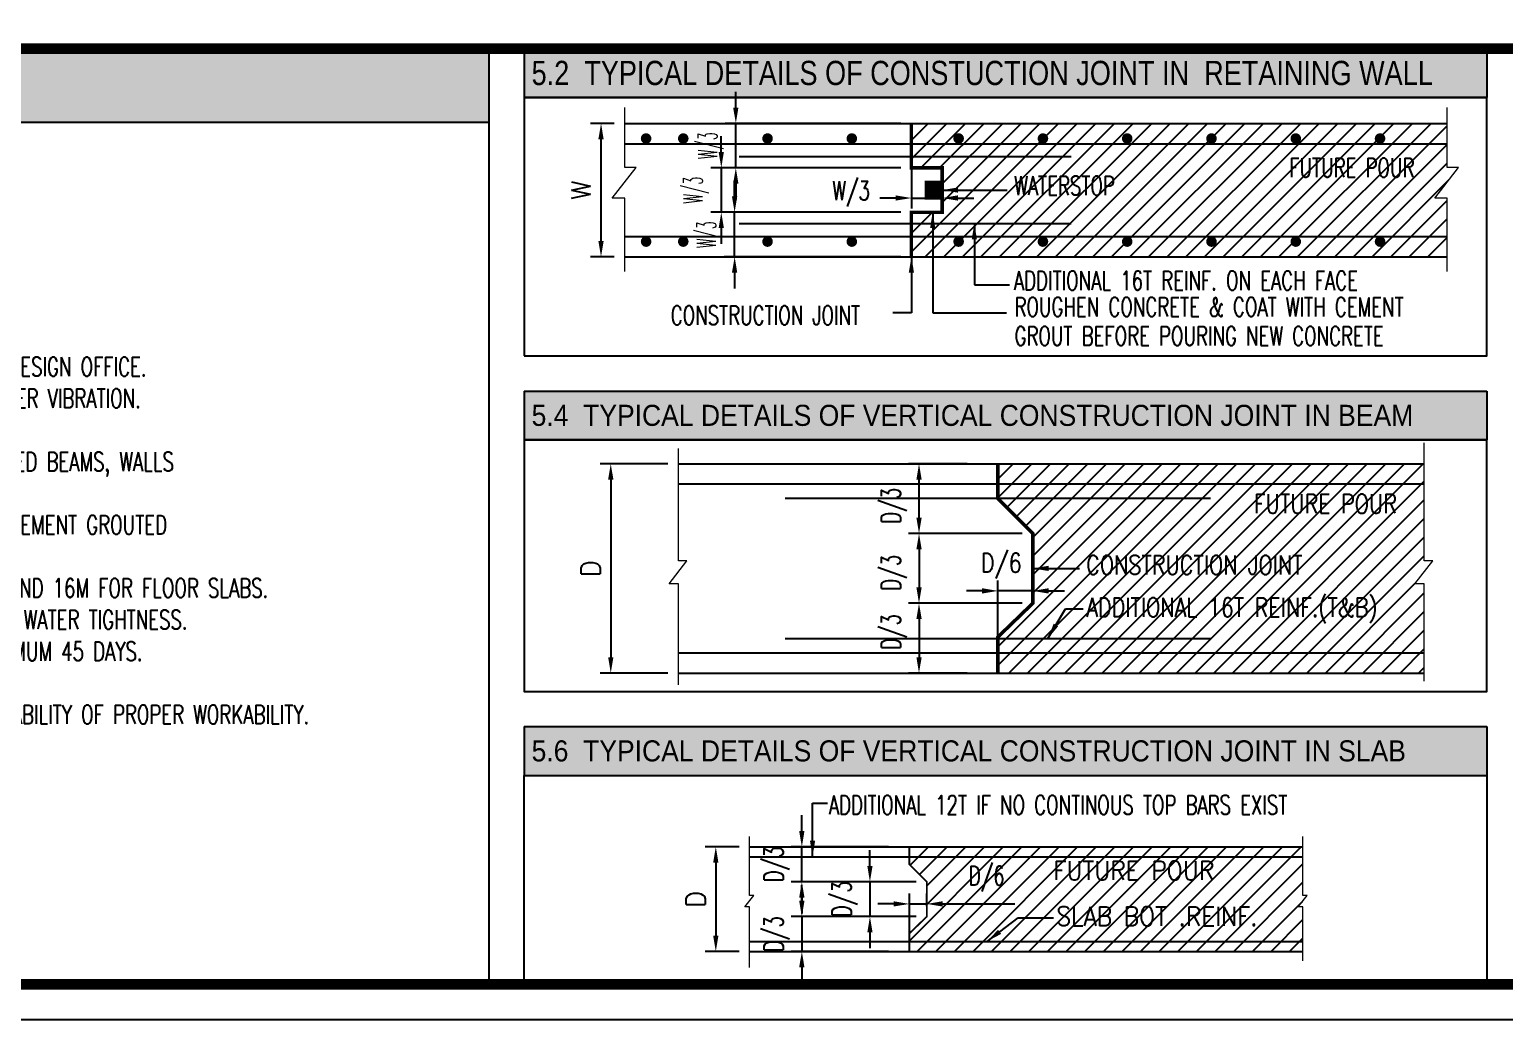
# Model space of a CAD drawing. Header units: inches. Extents: x 74008 to 297778, y 30011 to 129011.
# Drawn here: x 168731 to 189732, y 30011 to 44104 of the extents above; entities that cross this region are included whole.
import ezdxf

# ---------------------------------------------------------------- set-up
doc = ezdxf.new("R2010")
doc.units = ezdxf.units.IN
doc.header["$MEASUREMENT"] = 0
for name, color, linetype in [('BEAM', 7, 'Continuous'), ('BEAM_BAR', 4, 'Continuous'), ('BEAM_DETAILING_DIMENSION_ARROW', 9, 'Continuous'), ('BEAM_SCHEDULE', 7, 'Continuous'), ('BEAM_STEEL_TEXT', 7, 'Continuous'), ('BORDER', 5, 'Continuous'), ('COLUMN_CENTER', 1, 'Continuous')]:
    doc.layers.add(name, color=color, linetype=linetype)
doc.layers.add('CUT LINE', color=8, linetype='Continuous', lineweight=15)
doc.styles.add('ARIAL', font='arial.ttf')
doc.styles.add('ROMANS', font='romans.shx')
doc.dimstyles.new('DIM-150', dxfattribs={"dimscale": 150, "dimtxt": 1.8, "dimasz": 1.25, "dimexe": 1, "dimexo": 1, "dimgap": 1, "dimtad": 1, "dimdec": 0, "dimzin": 0, "dimdsep": 46, "dimtxsty": 'ROMANS', "dimblk2": 'DOT', "dimcen": 0.0625, "dimdle": 0.5, "dimclrd": 9, "dimclre": 9, "dimclrt": 7, "dimadec": 0, "dimazin": 0, "dimtfac": 1, "dimtdec": 0, "dimtmove": 0, "dimatfit": 3, "dimfxl": 0, "dimtolj": 1, "dimtzin": 3, "dimarcsym": 0})

# ---------------------------------------------------------------- blocks, each defined once
blk = doc.blocks.new('*T119')
at = {"layer": 'BEAM_SCHEDULE', "color": 4}
for p, q in [((0, 0), (13710, 0)), ((0, 0), (0, -696)), ((13710, 0), (13710, -696)), ((0, -696), (13710, -696))]:
    blk.add_line(p, q, dxfattribs=at)
at = {"layer": 'BEAM_SCHEDULE', "color": 58}
blk.add_solid([(0, 0), (0, -696), (13710, 0), (13710, -696)], dxfattribs=at)
at = {"layer": 'BEAM_SCHEDULE', "color": 3, "insert": (108, -348), "char_height": 345, "width": 13493.89, "attachment_point": 4, "style": 'ARIAL'}
blk.add_mtext('{\\W0.8;5.2  TYPICAL DETAILS OF CONSTUCTION JOINT IN  RETAINING WALL}', dxfattribs=at)
blk = doc.blocks.new('*T37')
at = {"layer": 'BEAM_SCHEDULE', "color": 4}
for p, q in [((0, 0), (20059, 0)), ((0, 0), (0, -1044)), ((20059, 0), (20059, -1044)), ((0, -1044), (20059, -1044))]:
    blk.add_line(p, q, dxfattribs=at)
at = {"layer": 'BEAM_SCHEDULE', "color": 58}
blk.add_solid([(0, 0), (0, -1044), (20059, 0), (20059, -1044)], dxfattribs=at)
at = {"layer": 'BEAM_SCHEDULE', "color": 3, "insert": (162, -522), "char_height": 345, "width": 19735.48, "attachment_point": 4, "style": 'ARIAL'}
blk.add_mtext('{\\W1.2;5.1  CONSTRUCTION JOINTS }', dxfattribs=at)
blk = doc.blocks.new('_DOT')
at = {"color": 0, "linetype": 'ByBlock'}
blk.add_line((-0.5, 0), (-1, 0), dxfattribs=at)
at = {"color": 0, "linetype": 'ByBlock', "const_width": 0.5}
blk.add_lwpolyline([(-0.25, 0, 1), (0.25, 0, 1)], format="xyb", close=True, dxfattribs=at)
blk = doc.blocks.new('*D190')
at = {"layer": 'BEAM_DETAILING_DIMENSION_ARROW', "color": 9, "lineweight": -2}
for p, q in [((177056, 42768), (176719, 42768)), ((176869, 41093), (176869, 42543)), ((177056, 40868), (176719, 40868))]:
    blk.add_line(p, q, dxfattribs=at)
at = {"layer": 'BEAM_DETAILING_DIMENSION_ARROW', "color": 9}
for points in [[(176831, 42543), (176906, 42543), (176869, 42768)], [(176831, 41093), (176906, 41093), (176869, 40868)]]:
    blk.add_solid(points, dxfattribs=at)
at = {"layer": 'DEFPOINTS', "color": 0}
for p in [(176869, 42768), (177206, 42768), (177206, 40868)]:
    blk.add_point(p, dxfattribs=at)
at = {"layer": 'BEAM_DETAILING_DIMENSION_ARROW', "color": 7, "insert": (176584, 41818), "char_height": 270, "attachment_point": 5, "rotation": 90, "style": 'ROMANS'}
blk.add_mtext('\\A1;W', dxfattribs=at)
blk = doc.blocks.new('*D191')
at = {"layer": 'BEAM_DETAILING_DIMENSION_ARROW', "color": 9, "lineweight": -2}
for p, q in [((178788, 42993), (178788, 43218)), ((181138, 42768), (178638, 42768)), ((178788, 42135), (178788, 42768)), ((181138, 42135), (178638, 42135)), ((178788, 41910), (178788, 41685))]:
    blk.add_line(p, q, dxfattribs=at)
at = {"layer": 'BEAM_DETAILING_DIMENSION_ARROW', "color": 9}
for points in [[(178750, 42993), (178825, 42993), (178788, 42768)], [(178750, 41910), (178825, 41910), (178788, 42135)]]:
    blk.add_solid(points, dxfattribs=at)
at = {"layer": 'DEFPOINTS', "color": 0}
for p in [(178788, 42768), (181288, 42768), (181288, 42135)]:
    blk.add_point(p, dxfattribs=at)
at = {"layer": 'BEAM_DETAILING_DIMENSION_ARROW', "color": 7, "insert": (178432, 42452), "char_height": 270, "attachment_point": 5, "rotation": 90, "style": 'ROMANS'}
blk.add_mtext('\\A1;{\\W0.5;W/3}', dxfattribs=at)
blk = doc.blocks.new('*D40')
at = {"layer": 'BEAM_DETAILING_DIMENSION_ARROW', "color": 9, "lineweight": -2}
for p, q in [((178581, 42360), (178581, 42585)), ((181138, 42135), (178431, 42135)), ((178581, 42135), (178581, 41502)), ((181138, 41502), (178431, 41502)), ((178581, 41277), (178581, 41052))]:
    blk.add_line(p, q, dxfattribs=at)
at = {"layer": 'BEAM_DETAILING_DIMENSION_ARROW', "color": 9}
for points in [[(178543, 42360), (178618, 42360), (178581, 42135)], [(178543, 41277), (178618, 41277), (178581, 41502)]]:
    blk.add_solid(points, dxfattribs=at)
at = {"layer": 'DEFPOINTS', "color": 0}
for p in [(181288, 42135), (178581, 41502), (181288, 41502)]:
    blk.add_point(p, dxfattribs=at)
at = {"layer": 'BEAM_DETAILING_DIMENSION_ARROW', "color": 7, "insert": (178225, 41818), "char_height": 270, "attachment_point": 5, "rotation": 90, "style": 'ROMANS'}
blk.add_mtext('\\A1;{\\W0.5;W/3}', dxfattribs=at)
blk = doc.blocks.new('*D41')
at = {"layer": 'BEAM_DETAILING_DIMENSION_ARROW', "color": 9, "lineweight": -2}
for p, q in [((178771, 41727), (178771, 41952)), ((181138, 41502), (178621, 41502)), ((178771, 40868), (178771, 41502)), ((181138, 40868), (178621, 40868)), ((178771, 40643), (178771, 40418))]:
    blk.add_line(p, q, dxfattribs=at)
at = {"layer": 'BEAM_DETAILING_DIMENSION_ARROW', "color": 9}
for points in [[(178733, 41727), (178808, 41727), (178771, 41502)], [(178733, 40643), (178808, 40643), (178771, 40868)]]:
    blk.add_solid(points, dxfattribs=at)
at = {"layer": 'DEFPOINTS', "color": 0}
for p in [(178771, 41502), (181288, 41502), (181288, 40868)]:
    blk.add_point(p, dxfattribs=at)
at = {"layer": 'BEAM_DETAILING_DIMENSION_ARROW', "color": 7, "insert": (178415, 41185), "char_height": 270, "attachment_point": 5, "rotation": 90, "style": 'ROMANS'}
blk.add_mtext('\\A1;{\\W0.5;W/3}', dxfattribs=at)
blk = doc.blocks.new('*D192')
at = {"layer": 'BEAM_DETAILING_DIMENSION_ARROW', "color": 9, "lineweight": -2}
for p, q in [((181288, 42618), (181288, 41555)), ((181725, 41985), (181725, 41555)), ((181063, 41705), (180838, 41705)), ((181288, 41705), (181725, 41705)), ((181950, 41705), (182175, 41705))]:
    blk.add_line(p, q, dxfattribs=at)
at = {"layer": 'BEAM_DETAILING_DIMENSION_ARROW', "color": 9}
for points in [[(181063, 41743), (181063, 41668), (181288, 41705)], [(181950, 41743), (181950, 41668), (181725, 41705)]]:
    blk.add_solid(points, dxfattribs=at)
at = {"layer": 'DEFPOINTS', "color": 0}
for p in [(181288, 42768), (181725, 42135), (181725, 41705)]:
    blk.add_point(p, dxfattribs=at)
at = {"layer": 'BEAM_DETAILING_DIMENSION_ARROW', "color": 7, "insert": (180429, 41766), "char_height": 270, "attachment_point": 5, "style": 'ROMANS'}
blk.add_mtext('\\A1;{\\W0.7;W/3}', dxfattribs=at)
blk = doc.blocks.new('*D151')
at = {"layer": 'BEAM_DETAILING_DIMENSION_ARROW', "color": 9, "lineweight": -2}
for p, q in [((177820, 37922), (176857, 37922)), ((177007, 37697), (177007, 35168)), ((177820, 34943), (176857, 34943))]:
    blk.add_line(p, q, dxfattribs=at)
at = {"layer": 'BEAM_DETAILING_DIMENSION_ARROW', "color": 9}
for points in [[(176970, 37697), (177045, 37697), (177007, 37922)], [(176970, 35168), (177045, 35168), (177007, 34943)]]:
    blk.add_solid(points, dxfattribs=at)
at = {"layer": 'DEFPOINTS', "color": 0}
for p in [(177970, 37922), (177007, 34943), (177970, 34943)]:
    blk.add_point(p, dxfattribs=at)
at = {"layer": 'BEAM_DETAILING_DIMENSION_ARROW', "color": 7, "insert": (176722, 36432), "char_height": 270, "attachment_point": 5, "rotation": 90, "style": 'ROMANS'}
blk.add_mtext('\\A1;D', dxfattribs=at)
blk = doc.blocks.new('*D152')
at = {"layer": 'BEAM_DETAILING_DIMENSION_ARROW', "color": 9, "lineweight": -2}
for p, q in [((182081, 37922), (181246, 37922)), ((181396, 37154), (181396, 37697)), ((182866, 36929), (181246, 36929))]:
    blk.add_line(p, q, dxfattribs=at)
at = {"layer": 'BEAM_DETAILING_DIMENSION_ARROW', "color": 9}
for points in [[(181359, 37697), (181434, 37697), (181396, 37922)], [(181359, 37154), (181434, 37154), (181396, 36929)]]:
    blk.add_solid(points, dxfattribs=at)
at = {"layer": 'DEFPOINTS', "color": 0}
for p in [(181396, 37922), (182231, 37922), (183016, 36929)]:
    blk.add_point(p, dxfattribs=at)
at = {"layer": 'BEAM_DETAILING_DIMENSION_ARROW', "color": 7, "insert": (181041, 37325), "char_height": 270, "attachment_point": 5, "rotation": 90, "style": 'ROMANS'}
blk.add_mtext('\\A1;{\\W0.7;D/3}', dxfattribs=at)
blk = doc.blocks.new('*D153')
at = {"layer": 'BEAM_DETAILING_DIMENSION_ARROW', "color": 9, "lineweight": -2}
for p, q in [((182866, 36929), (181246, 36929)), ((181396, 36704), (181396, 36161)), ((182866, 35936), (181246, 35936))]:
    blk.add_line(p, q, dxfattribs=at)
at = {"layer": 'BEAM_DETAILING_DIMENSION_ARROW', "color": 9}
for points in [[(181359, 36704), (181434, 36704), (181396, 36929)], [(181359, 36161), (181434, 36161), (181396, 35936)]]:
    blk.add_solid(points, dxfattribs=at)
at = {"layer": 'DEFPOINTS', "color": 0}
for p in [(183016, 36929), (181396, 35936), (183016, 35936)]:
    blk.add_point(p, dxfattribs=at)
at = {"layer": 'BEAM_DETAILING_DIMENSION_ARROW', "color": 7, "insert": (181041, 36371), "char_height": 270, "attachment_point": 5, "rotation": 90, "style": 'ROMANS'}
blk.add_mtext('\\A1;{\\W0.7;D/3}', dxfattribs=at)
blk = doc.blocks.new('*D154')
at = {"layer": 'BEAM_DETAILING_DIMENSION_ARROW', "color": 9, "lineweight": -2}
for p, q in [((182866, 35936), (181246, 35936)), ((181396, 35711), (181396, 35168)), ((182081, 34943), (181246, 34943))]:
    blk.add_line(p, q, dxfattribs=at)
at = {"layer": 'BEAM_DETAILING_DIMENSION_ARROW', "color": 9}
for points in [[(181359, 35711), (181434, 35711), (181396, 35936)], [(181359, 35168), (181434, 35168), (181396, 34943)]]:
    blk.add_solid(points, dxfattribs=at)
at = {"layer": 'DEFPOINTS', "color": 0}
for p in [(183016, 35936), (181396, 34943), (182231, 34943)]:
    blk.add_point(p, dxfattribs=at)
at = {"layer": 'BEAM_DETAILING_DIMENSION_ARROW', "color": 7, "insert": (181041, 35527), "char_height": 270, "attachment_point": 5, "rotation": 90, "style": 'ROMANS'}
blk.add_mtext('\\A1;{\\W0.7;D/3}', dxfattribs=at)
blk = doc.blocks.new('*D219')
at = {"layer": 'BEAM_DETAILING_DIMENSION_ARROW', "color": 9, "lineweight": -2}
for p, q in [((182520, 35093), (182520, 36262)), ((183016, 36086), (183016, 36262)), ((182295, 36112), (182070, 36112)), ((183016, 36112), (182520, 36112)), ((183241, 36112), (183466, 36112))]:
    blk.add_line(p, q, dxfattribs=at)
at = {"layer": 'BEAM_DETAILING_DIMENSION_ARROW', "color": 9}
for points in [[(182295, 36150), (182295, 36075), (182520, 36112)], [(183241, 36150), (183241, 36075), (183016, 36112)]]:
    blk.add_solid(points, dxfattribs=at)
at = {"layer": 'DEFPOINTS', "color": 0}
for p in [(182520, 36112), (183016, 35936), (182520, 34943)]:
    blk.add_point(p, dxfattribs=at)
at = {"layer": 'BEAM_DETAILING_DIMENSION_ARROW', "color": 7, "insert": (182567, 36467), "char_height": 270, "attachment_point": 5, "style": 'ROMANS'}
blk.add_mtext('\\A1;{\\W0.8;D/6}', dxfattribs=at)
blk = doc.blocks.new('*D155')
at = {"layer": 'BEAM_DETAILING_DIMENSION_ARROW', "color": 9, "lineweight": -2}
for p, q in [((178834, 32468), (178353, 32468)), ((178503, 32243), (178503, 31204)), ((178834, 30979), (178353, 30979))]:
    blk.add_line(p, q, dxfattribs=at)
at = {"layer": 'BEAM_DETAILING_DIMENSION_ARROW', "color": 9}
for points in [[(178465, 32243), (178540, 32243), (178503, 32468)], [(178465, 31204), (178540, 31204), (178503, 30979)]]:
    blk.add_solid(points, dxfattribs=at)
at = {"layer": 'DEFPOINTS', "color": 0}
for p in [(178984, 32468), (178503, 30979), (178984, 30979)]:
    blk.add_point(p, dxfattribs=at)
at = {"layer": 'BEAM_DETAILING_DIMENSION_ARROW', "color": 7, "insert": (178218, 31723), "char_height": 270, "attachment_point": 5, "rotation": 90, "style": 'ROMANS'}
blk.add_mtext('\\A1;D', dxfattribs=at)
blk = doc.blocks.new('*D156')
at = {"layer": 'BEAM_DETAILING_DIMENSION_ARROW', "color": 9, "lineweight": -2}
for p, q in [((179728, 32693), (179728, 32918)), ((180964, 32468), (179578, 32468)), ((179728, 31972), (179728, 32468)), ((181357, 31972), (179578, 31972)), ((179728, 31747), (179728, 31522))]:
    blk.add_line(p, q, dxfattribs=at)
at = {"layer": 'BEAM_DETAILING_DIMENSION_ARROW', "color": 9}
for points in [[(179690, 32693), (179765, 32693), (179728, 32468)], [(179690, 31747), (179765, 31747), (179728, 31972)]]:
    blk.add_solid(points, dxfattribs=at)
at = {"layer": 'DEFPOINTS', "color": 0}
for p in [(179728, 32468), (181114, 32468), (181507, 31972)]:
    blk.add_point(p, dxfattribs=at)
at = {"layer": 'BEAM_DETAILING_DIMENSION_ARROW', "color": 7, "insert": (179372, 32220), "char_height": 270, "attachment_point": 5, "rotation": 90, "style": 'ROMANS'}
blk.add_mtext('\\A1;{\\W0.7;D/3}', dxfattribs=at)
blk = doc.blocks.new('*D157')
at = {"layer": 'BEAM_DETAILING_DIMENSION_ARROW', "color": 9, "lineweight": -2}
for p, q in [((180697, 32197), (180697, 32422)), ((181357, 31972), (180547, 31972)), ((180697, 31972), (180697, 31475)), ((181357, 31475), (180547, 31475)), ((180697, 31250), (180697, 31025))]:
    blk.add_line(p, q, dxfattribs=at)
at = {"layer": 'BEAM_DETAILING_DIMENSION_ARROW', "color": 9}
for points in [[(180660, 32197), (180735, 32197), (180697, 31972)], [(180660, 31250), (180735, 31250), (180697, 31475)]]:
    blk.add_solid(points, dxfattribs=at)
at = {"layer": 'DEFPOINTS', "color": 0}
for p in [(181507, 31972), (180697, 31475), (181507, 31475)]:
    blk.add_point(p, dxfattribs=at)
at = {"layer": 'BEAM_DETAILING_DIMENSION_ARROW', "color": 7, "insert": (180341, 31723), "char_height": 270, "attachment_point": 5, "rotation": 90, "style": 'ROMANS'}
blk.add_mtext('\\A1;{\\W0.7;D/3}', dxfattribs=at)
blk = doc.blocks.new('*D220')
at = {"layer": 'BEAM_DETAILING_DIMENSION_ARROW', "color": 9, "lineweight": -2}
for p, q in [((181259, 31129), (181259, 31806)), ((181507, 31625), (181507, 31806)), ((181034, 31656), (180809, 31656)), ((181259, 31656), (181507, 31656)), ((181732, 31656), (182761, 31656))]:
    blk.add_line(p, q, dxfattribs=at)
at = {"layer": 'BEAM_DETAILING_DIMENSION_ARROW', "color": 9}
for points in [[(181034, 31694), (181034, 31619), (181259, 31656)], [(181732, 31694), (181732, 31619), (181507, 31656)]]:
    blk.add_solid(points, dxfattribs=at)
at = {"layer": 'DEFPOINTS', "color": 0}
for p in [(181259, 31656), (181507, 31475), (181259, 30979)]:
    blk.add_point(p, dxfattribs=at)
at = {"layer": 'BEAM_DETAILING_DIMENSION_ARROW', "color": 7, "insert": (182359, 32012), "char_height": 270, "attachment_point": 5, "style": 'ROMANS'}
blk.add_mtext('\\A1;{\\W0.7;D/6}', dxfattribs=at)
blk = doc.blocks.new('*D158')
at = {"layer": 'BEAM_DETAILING_DIMENSION_ARROW', "color": 9, "lineweight": -2}
for p, q in [((179728, 31700), (179728, 31925)), ((181357, 31475), (179578, 31475)), ((179728, 31475), (179728, 30979)), ((180964, 30979), (179578, 30979)), ((179728, 30754), (179728, 30529))]:
    blk.add_line(p, q, dxfattribs=at)
at = {"layer": 'BEAM_DETAILING_DIMENSION_ARROW', "color": 9}
for points in [[(179690, 31700), (179765, 31700), (179728, 31475)], [(179690, 30754), (179765, 30754), (179728, 30979)]]:
    blk.add_solid(points, dxfattribs=at)
at = {"layer": 'DEFPOINTS', "color": 0}
for p in [(181507, 31475), (179728, 30979), (181114, 30979)]:
    blk.add_point(p, dxfattribs=at)
at = {"layer": 'BEAM_DETAILING_DIMENSION_ARROW', "color": 7, "insert": (179372, 31227), "char_height": 270, "attachment_point": 5, "rotation": 90, "style": 'ROMANS'}
blk.add_mtext('\\A1;{\\W0.7;D/3}', dxfattribs=at)
blk = doc.blocks.new('*T159')
at = {"layer": 'BEAM_SCHEDULE', "color": 4}
for p, q in [((0, 0), (13710, 0)), ((0, 0), (0, -696)), ((13710, 0), (13710, -696)), ((0, -696), (13710, -696))]:
    blk.add_line(p, q, dxfattribs=at)
at = {"layer": 'BEAM_SCHEDULE', "color": 58}
blk.add_solid([(0, 0), (0, -696), (13710, 0), (13710, -696)], dxfattribs=at)
at = {"layer": 'BEAM_SCHEDULE', "color": 3, "insert": (108, -348), "char_height": 300, "width": 13493.89, "attachment_point": 4, "style": 'ARIAL'}
blk.add_mtext('{\\W0.9;5.4  TYPICAL DETAILS OF VERTICAL CONSTRUCTION JOINT IN BEAM}', dxfattribs=at)
blk = doc.blocks.new('*T160')
at = {"layer": 'BEAM_SCHEDULE', "color": 4}
for p, q in [((0, 0), (13710, 0)), ((0, 0), (0, -696)), ((13710, 0), (13710, -696)), ((0, -696), (13710, -696))]:
    blk.add_line(p, q, dxfattribs=at)
at = {"layer": 'BEAM_SCHEDULE', "color": 58}
blk.add_solid([(0, 0), (0, -696), (13710, 0), (13710, -696)], dxfattribs=at)
at = {"layer": 'BEAM_SCHEDULE', "color": 3, "insert": (108, -348), "char_height": 300, "width": 13493.89, "attachment_point": 4, "style": 'ARIAL'}
blk.add_mtext('{\\W0.9;5.6  TYPICAL DETAILS OF VERTICAL CONSTRUCTION JOINT IN SLAB}', dxfattribs=at)

msp = doc.modelspace()

# ---------------------------------------------------------------- hatches: boundary and pattern name
h = msp.add_hatch(color=6)
h.dxf.hatch_style = 1
h.paths.add_polyline_path([(181725.1, 41709.1), (181504, 41709.1), (181504, 41927.7), (181725.1, 41927.7)])
at = {"layer": 'BEAM'}
h = msp.add_hatch(dxfattribs=at)
h.set_pattern_fill('ANSI31', color=8, scale=1500)
h.set_pattern_definition([(45, (-466612.37, -195425.7), (-132.58252, 132.58252), [])])
h.paths.add_polyline_path([(189078.4, 42139.6), (188915.9, 42139.6), (188915.9, 42768.4), (181287.9, 42768.4), (181287.9, 42135.1), (181725.1, 42135.1), (181725.1, 41501.8), (181287.9, 41501.8), (181287.9, 40868.4), (188915.9, 40868.4), (188915.9, 41704.4), (188738.4, 41704.4)])
h = msp.add_hatch(dxfattribs=at)
h.set_pattern_fill('ANSI31', color=8, scale=1500)
h.set_pattern_definition([(45, (-481616.39, -183342.43), (-132.58252, 132.58252), [])])
h.paths.add_polyline_path([(188588.9, 37921.8), (182519.6, 37921.8), (182519.6, 37425.3), (183016.1, 36928.8), (183016.1, 35935.8), (182519.6, 35456.3), (182519.6, 34942.8), (188588.9, 34942.8), (188588.9, 36214.1), (188455.8, 36214.1), (188710.8, 36540.5), (188588.9, 36540.5)])
h = msp.add_hatch(dxfattribs=at)
h.set_pattern_fill('ANSI31', color=8, scale=1500)
h.set_pattern_definition([(45, (-17545.54, -397304.45), (-132.58252, 132.58252), [])])
h.paths.add_polyline_path([(186862.7, 32468), (181258.6, 32468), (181258.6, 32324.4), (186862.7, 32324.4)])
h.paths.add_polyline_path([(186862.7, 32324.4), (181258.6, 32324.4), (181258.6, 32219.8), (181506.9, 31971.5), (181506.9, 31475), (181258.6, 31235.3), (181258.6, 31122.2), (186862.7, 31122.2), (186862.7, 31614.2), (186796.1, 31614.2), (186923.6, 31777.4), (186862.7, 31777.4)])
h.paths.add_polyline_path([(186862.7, 31122.2), (181258.6, 31122.2), (181258.6, 30978.5), (186862.7, 30978.5)])
h.paths.add_polyline_path([(183319.7, 31278.8), (186671.6, 31278.8), (186671.6, 31683.8), (183319.7, 31683.8)], flags=24)
h.paths.add_polyline_path([(183287, 31929.1), (185944.6, 31929.1), (185944.6, 32334.1), (183287, 32334.1)], flags=9)

# ---------------------------------------------------------------- linework, layer by layer
at = {"color": 8}
for points in [[(175772.4, 39457.2), (189482.3, 39457.2), (189482.3, 43135.2), (175772.4, 43135.2)], [(155213, 42787.2), (175272.4, 42787.2), (175272.4, 30510.7), (155213, 30510.7)], [(189482.3, 38261.2), (175772.4, 38261.2), (175772.4, 34680.6), (189482.3, 34680.6)], [(175772.4, 33484.6), (189482.3, 33484.6), (189482.3, 30510.7), (175772.4, 30510.7)]]:
    msp.add_lwpolyline(points, close=True, dxfattribs=at)
at = {"color": 6, "const_width": 50}
msp.add_lwpolyline([(181725.1, 41709.1), (181504, 41709.1), (181504, 41927.7), (181725.1, 41927.7)], close=True, dxfattribs=at)
at = {"layer": 'BEAM'}
for p, q in [((177205.6, 42768.4), (188915.9, 42768.4)), ((177205.6, 40868.4), (188915.9, 40868.4)), ((177205.6, 40868.4), (188915.9, 40868.4)), ((177970, 37921.8), (188588.9, 37921.8)), ((177970, 34942.8), (188588.9, 34942.8)), ((178983.8, 32468), (186862.7, 32468)), ((178983.8, 30978.5), (186862.7, 30978.5))]:
    msp.add_line(p, q, dxfattribs=at)
at = {"layer": 'BEAM', "color": 224, "const_width": 150}
msp.add_lwpolyline([(155213, 43831.2), (203692.2, 43831.2), (203692.2, 30510.7), (155213, 30510.7)], close=True, dxfattribs=at)
at = {"layer": 'BEAM', "color": 3}
for points, const_width in [([(181287.9, 42768.4), (181287.9, 42135.1), (181725.1, 42135.1), (181725.1, 41501.8), (181287.9, 41501.8), (181287.9, 40868.4)], 50), ([(182519.6, 37921.8), (182519.6, 37425.3), (183016.1, 36928.8), (183016.1, 35935.8), (182519.6, 35456.3), (182519.6, 34942.8)], 50), ([(181258.6, 32468), (181258.6, 32219.8), (181506.9, 31971.5), (181506.9, 31475), (181258.6, 31235.3), (181258.6, 30978.5)], 25)]:
    msp.add_lwpolyline(points, dxfattribs=dict(at, const_width=const_width))
at = {"layer": 'BEAM_BAR'}
for p, q in [((177205.6, 42477.4, -60.6), (188915.9, 42477.4, -60.6)), ((178836.6, 42295.9, -60.6), (183563.3, 42295.9, -60.6)), ((178836.6, 41340.9, -60.6), (183563.3, 41340.9, -60.6)), ((177205.6, 41159.5, -60.6), (188915.9, 41159.5, -60.6)), ((177970, 37634.5, -45.5), (188588.9, 37634.5, -45.5)), ((179491.2, 37431.1, -45.5), (185548, 37431.1, -45.5)), ((179491.2, 35433.5, -45.5), (185548, 35433.5, -45.5)), ((177970, 35230.1, -45.5), (188588.9, 35230.1, -45.5)), ((178983.8, 32324.4, -22.7), (186862.7, 32324.4, -22.7)), ((178983.8, 31122.2, -22.7), (186862.7, 31122.2, -22.7))]:
    msp.add_line(p, q, dxfattribs=at)
at = {"layer": 'BEAM_BAR', "color": 7, "const_width": 75, "elevation": 30.3}
for points in [[(177472.8, 42552, 1), (177547.8, 42552, 1)], [(178002, 42552, 1), (178077, 42552, 1)], [(179202, 42552, 1), (179277, 42552, 1)], [(180402, 42552, 1), (180477, 42552, 1)], [(181997.9, 42552, -1), (181922.9, 42552, -1)], [(183197.9, 42552, -1), (183122.9, 42552, -1)], [(184397.9, 42552, -1), (184322.9, 42552, -1)], [(185597.9, 42552, -1), (185522.9, 42552, -1)], [(186797.9, 42552, -1), (186722.9, 42552, -1)], [(187997.9, 42552, -1), (187922.9, 42552, -1)], [(177472.8, 41084.9, -1), (177547.8, 41084.9, -1)], [(178002, 41084.9, -1), (178077, 41084.9, -1)], [(179202, 41084.9, -1), (179277, 41084.9, -1)], [(180402, 41084.9, -1), (180477, 41084.9, -1)], [(181997.9, 41084.9, 1), (181922.9, 41084.9, 1)], [(183197.9, 41084.9, 1), (183122.9, 41084.9, 1)], [(184397.9, 41084.9, 1), (184322.9, 41084.9, 1)], [(185597.9, 41084.9, 1), (185522.9, 41084.9, 1)], [(186797.9, 41084.9, 1), (186722.9, 41084.9, 1)], [(187997.9, 41084.9, 1), (187922.9, 41084.9, 1)]]:
    msp.add_lwpolyline(points, format="xyb", close=True, dxfattribs=at)
at = {"layer": 'BORDER'}
msp.add_lwpolyline([(74007.6, 30010.7), (220692.6, 30010.7), (220692.6, 129010.7), (74007.6, 129010.7)], close=True, dxfattribs=at)
at = {"layer": 'CUT LINE', "color": 8}
for points, elevation in [([(177205.6, 40657.7), (177205.6, 41704.4), (177028.1, 41704.4), (177368.1, 42139.6), (177205.6, 42139.6), (177205.6, 42994.6)], -60.6), ([(188915.9, 40657.7), (188915.9, 41704.4), (188738.4, 41704.4), (189078.4, 42139.6), (188915.9, 42139.6), (188915.9, 42994.6)], -60.6), ([(177970, 34773.5), (177970, 36214.1), (177836.9, 36214.1), (178091.9, 36540.5), (177970, 36540.5), (177970, 38141.7)], -45.5), ([(188588.9, 34827.8), (188588.9, 36214.1), (188455.8, 36214.1), (188710.8, 36540.5), (188588.9, 36540.5), (188588.9, 38219.6)], -45.5), ([(178983.8, 30750.7), (178983.8, 31614.2), (178917.3, 31614.2), (179044.8, 31777.4), (178983.8, 31777.4), (178983.8, 32616.9)], -22.7), ([(186862.7, 30847.2), (186862.7, 31614.2), (186796.1, 31614.2), (186923.6, 31777.4), (186862.7, 31777.4), (186862.7, 32616.9)], -22.7)]:
    msp.add_lwpolyline(points, dxfattribs=dict(at, elevation=elevation))

# ---------------------------------------------------------------- block references
for name, p in [('*T37', (155213, 43831.2)), ('*T119', (175772.4, 43831.2)), ('*T159', (175772.4, 38957.2)), ('*T160', (175772.4, 34180.6))]:
    msp.add_blockref(name, p)

# ---------------------------------------------------------------- texts
at = {"layer": 'BEAM_STEEL_TEXT', "style": 'ROMANS'}
for s, width, p in [('FUTURE POUR', 0.7, (186667.4, 42001.6)), ('WATERSTOP', 0.7, (182750.8, 41745.1, -67.8)), ('ADDITIONAL 16T REINF. ON EACH FACE', 0.7, (182745.8, 40395.7)), ('CONSTRUCTION JOINT', 0.7, (177860.6, 39900.5)), ('ROUGHEN CONCRETE & COAT WITH CEMENT ', 0.7, (182755.6, 40020.6)), ('GROUT BEFORE POURING NEW CONCRETE', 0.7, (182755.6, 39606)), ('FUTURE POUR', 0.8, (186164, 37217.2)), ('CONSTRUCTION JOINT', 0.8, (183775.1, 36347.1)), ('ADDITIONAL 16T REINF.(T&B)', 0.8, (183776.2, 35744.1)), ('ADDITIONAL 12T IF NO CONTINOUS TOP BARS EXIST', 0.7, (180111.3, 32930.5, 22.7)), ('FUTURE POUR', 0.9, (183308.2, 31996.6)), ('SLAB BOT .REINF.', 0.9, (183352.5, 31346.3, 22.7))]:
    msp.add_text(s, height=270, dxfattribs=dict(at, width=width)).set_placement(p)
at = {"layer": 'COLUMN_CENTER', "color": 7, "ltscale": 5, "insert": (155555.8, 34135.1), "char_height": 270, "width": 28433.25, "attachment_point": 7, "style": 'ROMANS'}
msp.add_mtext('{\\fSymbol|b0|i0|c2|p18;\\W0.70000x;·^I}{\\Fromans.SHX;\\W0.70000x;NO CONSTRUCTION JOINTS SHOULD BE PROVIDED UNLESS OBTAINING APPROVAL FROM OUR DESIGN OFFICE.}\\P{\\fSymbol|b0|i0|c2|p18;\\W0.70000x;·^I}{\\Fromans.SHX;\\W0.70000x;THE FACE OF THE VERTICAL CONSTRUCTION JOINTS ARE TO BE VERTICAL TO FACILITATE PROPER VIBRATION. }{\\Fromans.SHX;\\H1.83330x;\\W0.70000x; }\\P{\\fSymbol|b0|i0|c2|p18;\\H0.99997x;\\W0.70000x;·^I}{\\Fromans.SHX;\\H0.99997x;\\W0.70000x;HORIZONTAL CONSTRUCTION JOINTS CAN BE PROVIDED ONLY WITH SHEAR KEYS.  }{\\Fromans.SHX;\\H1.55556x;\\W0.70000x; }\\P{\\fSymbol|b0|i0|c2|p18;\\H1.00001x;\\W0.70000x;·^I}{\\Fromans.SHX;\\H1.00001x;\\W0.70000x;NO HORIZONTAL CONSTRUCTION JOINTS WILL BE PERMITTED IN BEAMS, FOUNDATIONS, INVERTED BEAMS, WALLS}{\\Fromans.SHX;\\H1.64811x;\\W0.70000x; }\\P{\\Fromans.SHX;\\H0.99997x;\\W0.70000x;   AND SLABS UNLESS SPECIFICALLY  SHOWN IN OUR DRAWINGS. }{\\Fromans.SHX;\\H1.61726x;\\W0.70000x; }\\P{\\fSymbol|b0|i0|c2|p18;\\H0.99998x;\\W0.70000x;·^I}{\\Fromans.SHX;\\H0.99998x;\\W0.70000x;ALL CONSTRUCTION JOINTS SHALL BE WIRE BRUSHED, BLOWER CLEANED AND MOISTED AND CEMENT GROUTED}{\\Fromans.SHX;\\H1.62757x;\\W0.70000x; }\\P{\\Fromans.SHX;\\H1.00000x;\\W0.70000x;   IMMEDIATELY PRIOR TO THE PLACING OF NEW CONCRETE. }{\\Fromans.SHX;\\H1.62410x;\\W0.70000x; }\\P{\\fSymbol|b0|i0|c2|p18;\\H0.99997x;\\W0.70000x;·^I}{\\Fromans.SHX;\\H0.99997x;\\W0.70000x;CONSTRUCTION JOINTS SHALL BE PROVIDED AT EVERY 6M FOR RECTANGULAR WALL PANELS AND 16M FOR FLOOR SLABS. }{\\Fromans.SHX;\\H1.62525x;\\W0.70000x; }\\P{\\fSymbol|b0|i0|c2|p18;\\H0.99999x;\\W0.70000x;·^I}{\\Fromans.SHX;\\H0.99999x;\\W0.70000x;THE NOZZLES PROVIDED AT THE CONSTRUCTION JOINTS ARE TO BE GROUTED PROPERLY FOR WATER TIGHTNESS. }{\\Fromans.SHX;\\H1.62488x;\\W0.70000x; }\\P{\\fSymbol|b0|i0|c2|p18;\\H0.99998x;\\W0.70000x;·^I}{\\Fromans.SHX;\\H0.99998x;\\W0.70000x;THE TIME INTERVAL BETWEEN CASTING OF TWO POURS IN A SHRINKAGE STRIP SHALL BE MINIMUM 45 DAYS. }{\\Fromans.SHX;\\H1.62497x;\\W0.70000x; }\\P{\\fSymbol|b0|i0|c2|p18;\\H0.99996x;\\W0.70000x;·^I}{\\Fromans.SHX;\\H0.99996x;\\W0.70000x;MAXIMUM VOLUME OF SINGLE CONCRETE POUR SHALL BE RESTRICTED TO 250M}{\\fSymbol|b0|i0|c2|p18;\\H0.99996x;\\W0.70000x;³}{\\Fromans.SHX;\\H0.99996x;\\W0.70000x;. }{\\Fromans.SHX;\\H1.62493x;\\W0.70000x; }\\P{\\fSymbol|b0|i0|c2|p18;\\H0.99997x;\\W0.70000x;·^I}{\\Fromans.SHX;\\H0.99997x;\\W0.70000x;FOR COLUMNS, MAXIMUM HEIGHT FOR SINGLE POUR SHALL BE  4.2M SUBJECT TO THE AVAILABILITY OF PROPER WORKABILITY. }{\\Fromans.SHX;\\H1.62495x;\\W0.70000x; }', dxfattribs=at)

# ---------------------------------------------------------------- dimensions: what is measured, and where the dimension line sits
at = {"layer": 'BEAM_DETAILING_DIMENSION_ARROW'}
for base, p1, p2, angle, text, picture, middle in [((178787.9, 42768.4), (181287.9, 42135.1), (181287.9, 42768.4), 90, '{\\W0.5;W/3}', '*D191', (178787.9, 42451.8)), ((178580.6, 41501.8), (181287.9, 42135.1), (181287.9, 41501.8), 270, '{\\W0.5;W/3}', '*D40', (178580.6, 41818.4)), ((178770.9, 41501.8), (181287.9, 40868.4), (181287.9, 41501.8), 90, '{\\W0.5;W/3}', '*D41', (178770.9, 41185.1)), ((181396.4, 37921.8), (183016.1, 36928.8), (182231.2, 37921.8), 90, '{\\W0.7;D/3}', '*D152', (181396.4, 37325.2)), ((181396.4, 35935.8), (183016.1, 36928.8), (183016.1, 35935.8), 270, '{\\W0.7;D/3}', '*D153', (181396.4, 36371.4)), ((181396.4, 34942.8), (183016.1, 35935.8), (182231.2, 34942.8), 270, '{\\W0.7;D/3}', '*D154', (181396.4, 35526.6)), ((179727.9, 32468), (181506.9, 31971.5), (181114.4, 32468), 90, '{\\W0.7;D/3}', '*D156', (179727.9, 32219.8)), ((180697, 31475), (181506.9, 31971.5), (181506.9, 31475), 270, '{\\W0.7;D/3}', '*D157', (180697, 31723.3)), ((179727.9, 30978.5), (181506.9, 31475), (181114.4, 30978.5), 270, '{\\W0.7;D/3}', '*D158', (179727.9, 31226.8))]:
    dim = msp.add_linear_dim(base=base, p1=p1, p2=p2, angle=angle, text=text, dimstyle='DIM-150', override={"dimasz": 1.5}, dxfattribs=at)
    dim.commit()
    dim.dimension.update_dxf_attribs({"geometry": picture, "text_midpoint": middle, "dimtype": 128})
for base, p1, p2, text, picture, middle in [((176868.9, 42768.4), (177205.6, 40868.4), (177205.6, 42768.4), 'W', '*D190', (176583.9, 41818.4)), ((177007.4, 34942.8), (177970, 37921.8), (177970, 34942.8), 'D', '*D151', (176722.4, 36432.3)), ((178502.6, 30978.5), (178983.8, 32468), (178983.8, 30978.5), 'D', '*D155', (178217.6, 31723.3))]:
    dim = msp.add_linear_dim(base=base, p1=p1, p2=p2, angle=90, text=text, dimstyle='DIM-150', override={"dimasz": 1.5}, dxfattribs=at)
    dim.commit()
    dim.dimension.update_dxf_attribs({"geometry": picture, "text_midpoint": middle})
for base, p1, p2, text, override, picture, middle in [((181725.1, 41705.4), (181287.9, 42768.4), (181725.1, 42135.1), '{\\W0.7;W/3}', {"dimasz": 1.5, "dimtmove": 2}, '*D192', (180429.1, 41765.6)), ((182519.6, 36112.4), (183016.1, 35935.8), (182519.6, 34942.8), '{\\W0.8;D/6}', {"dimasz": 1.5, "dimtmove": 2}, '*D219', (182567.1, 36466.9)), ((181258.6, 31656.4), (181506.9, 31475), (181258.6, 30978.5), '{\\W0.7;D/6}', {"dimasz": 1.5}, '*D220', (182358.9, 31656.4))]:
    dim = msp.add_linear_dim(base=base, p1=p1, p2=p2, text=text, dimstyle='DIM-150', override=override, dxfattribs=at)
    dim.commit()
    dim.dimension.update_dxf_attribs({"geometry": picture, "text_midpoint": middle, "dimtype": 128})

# ---------------------------------------------------------------- leaders
for points in [[(181725.1, 41818.4), (182649.4, 41818.4)], [(181590.7, 41501.8), (181590.7, 40072.9), (182642.1, 40072.9)], [(182183.9, 41340.9), (182183.9, 40470.2), (182686.6, 40470.2)], [(181287.9, 40868.4), (181287.9, 40072.7), (181024, 40072.7)], [(183016.1, 36432.3), (183681.8, 36432.3)], [(183230.5, 35433.5, 15.2), (183481.9, 35857.5, 15.2), (183733.3, 35857.5, 15.2)], [(179880.1, 32330.9, 37.9), (179880.1, 33088, 37.9), (180091.9, 33088, 37.9)], [(182364.5, 31122.2, 37.9), (182806.8, 31459.7, 37.9), (183309.6, 31459.7, 37.9)]]:
    msp.add_leader(points, dimstyle='DIM-150', override={"dimasz": 1.5}, dxfattribs=at)

doc.saveas('drawing.dxf')
